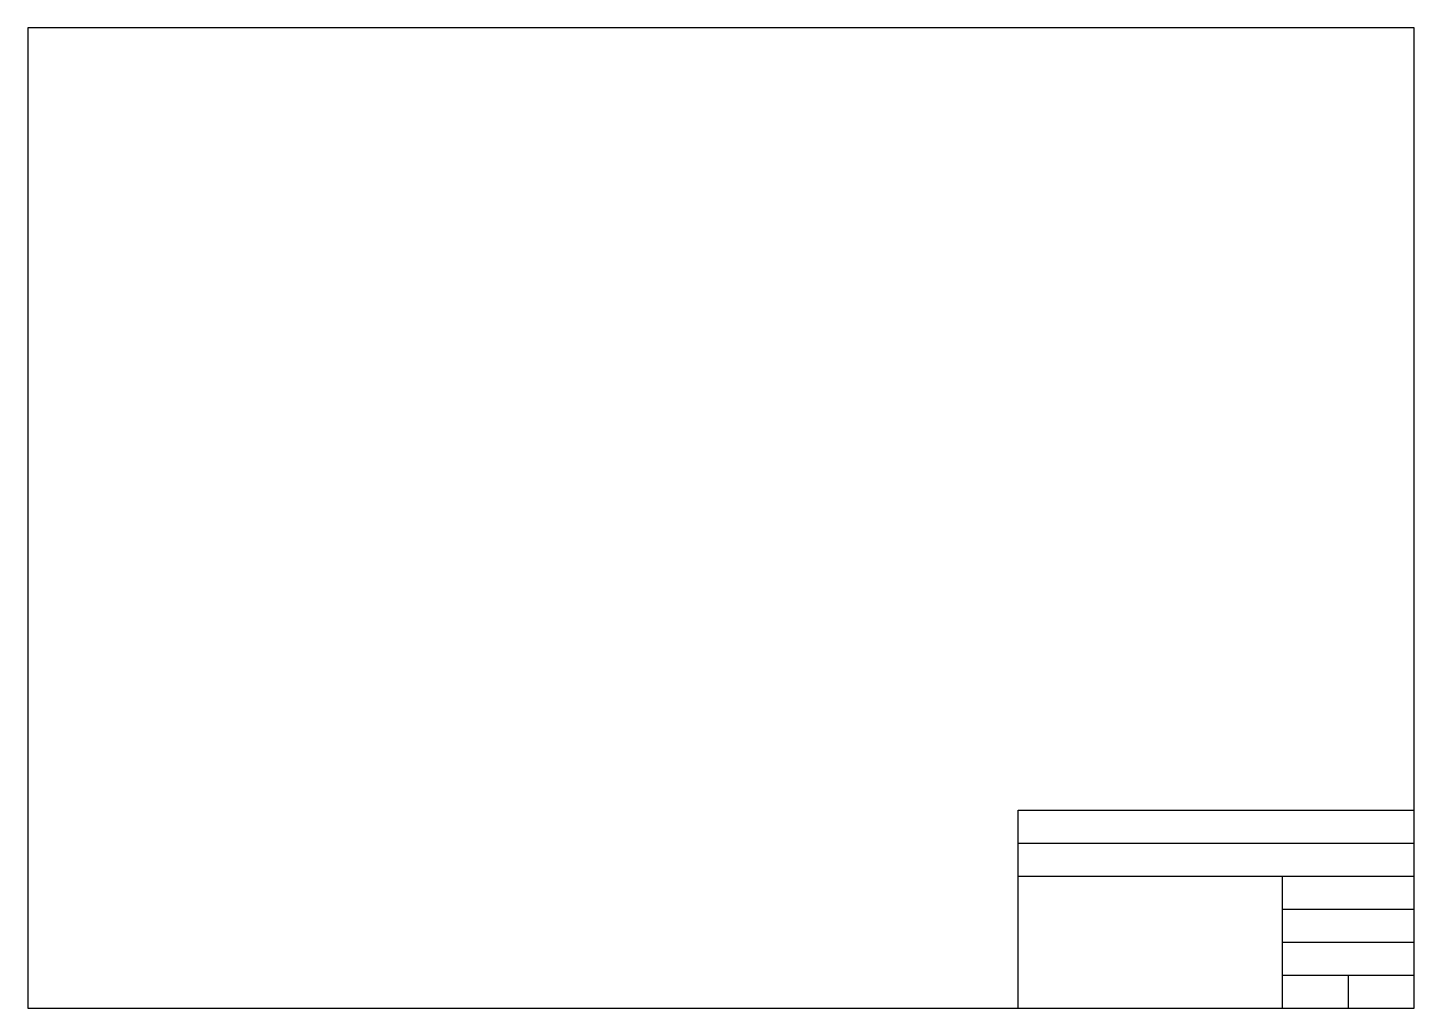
# Model space of a CAD drawing. Header units: inches. Extents: x 0 to 16.5, y 0 to 11.7.
import ezdxf

# ---------------------------------------------------------------- set-up
doc = ezdxf.new("R2010")
doc.units = ezdxf.units.IN
doc.header["$MEASUREMENT"] = 0
doc.layers.get('0').update_dxf_attribs({"lineweight": 25})

msp = doc.modelspace()

# ---------------------------------------------------------------- linework, layer by layer
for p, q in [((16.535, 11.693), (0, 11.693)), ((0, 11.693), (0, 0)), ((16.535, 0), (16.535, 11.693)), ((11.811, 2.362), (16.535, 2.362)), ((11.811, 0), (11.811, 2.362)), ((11.811, 1.969), (16.535, 1.969)), ((11.811, 1.575), (16.535, 1.575)), ((14.961, 1.575), (14.961, 0)), ((14.961, 1.181), (16.535, 1.181)), ((14.961, 0.787), (16.535, 0.787)), ((14.961, 0.394), (16.535, 0.394)), ((15.748, 0.394), (15.748, 0)), ((0, 0), (16.535, 0))]:
    msp.add_line(p, q)

doc.saveas('drawing.dxf')
